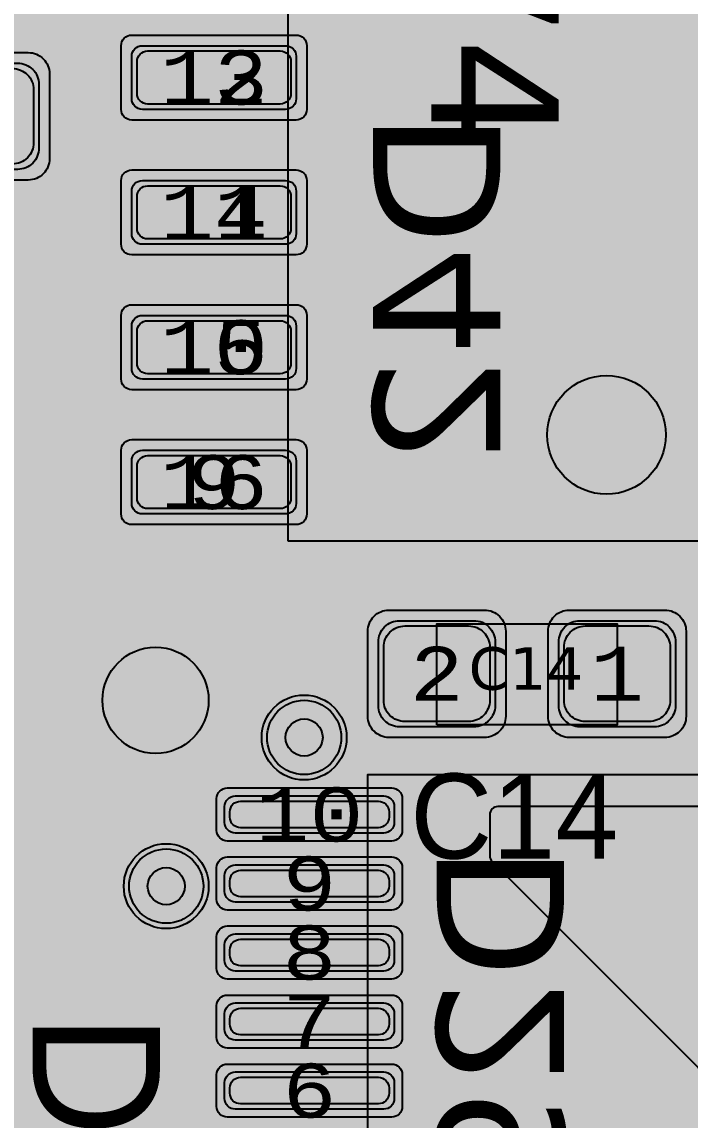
# Model space of a CAD drawing. Extents: x -28 to 199, y -61 to 255.
# Drawn here: x 149.74 to 156.04, y 198.8 to 209.14 of the extents above; entities that cross this region are included whole.
import ezdxf
from ezdxf.enums import TextEntityAlignment as Align

# ---------------------------------------------------------------- set-up
doc = ezdxf.new("R2010")
doc.units = 0
doc.header["$MEASUREMENT"] = 0
for name, color, linetype in [('ASSEMBLY_OUTLINES_BTM', 191, 'CONTINUOUS'), ('ASSEMBLY_OUTLINES_TOP', 102, 'CONTINUOUS'), ('ASSEMBLY_PART_NUMBERS_BTM', 191, 'CONTINUOUS'), ('ASSEMBLY_PART_NUMBERS_TOP', 102, 'CONTINUOUS'), ('ASSEMBLY_REF_DES_BTM', 191, 'CONTINUOUS'), ('ASSEMBLY_REF_DES_TOP', 102, 'CONTINUOUS'), ('DRILL_DRAWING', 21, 'CONTINUOUS'), ('GENERATED_SILKSCREEN_BTM', 255, 'CONTINUOUS'), ('GENERATED_SILKSCREEN_TOP', 140, 'CONTINUOUS'), ('MOUNTING_HOLES_LAYER_2', 42, 'CONTINUOUS'), ('MOUNTING_HOLES_LAYER_3', 42, 'CONTINUOUS'), ('MOUNTING_HOLES_LAYER_BOT21', 42, 'CONTINUOUS'), ('MOUNTING_HOLES_LAYER_TOP', 42, 'CONTINUOUS'), ('PART_PADS_SMD_BTM', 10, 'CONTINUOUS'), ('PART_PADS_SMD_TOP', 150, 'CONTINUOUS'), ('PIN_NUMBERS_BTM', 8, 'CONTINUOUS'), ('PIN_NUMBERS_TOP', 8, 'CONTINUOUS'), ('PLACEMENT_OUTLINES_BTM', 222, 'CONTINUOUS'), ('PLACEMENT_OUTLINES_TOP', 130, 'CONTINUOUS'), ('PLANE_DATA_LAYER_TOP', 150, 'CONTINUOUS'), ('PLANE_SHAPES_LAYER_2', 230, 'CONTINUOUS'), ('PLANE_SHAPES_LAYER_3', 81, 'CONTINUOUS'), ('PLANE_SHAPES_LAYER_TOP', 150, 'CONTINUOUS'), ('SILKSCREEN_OUTLINES_BTM', 211, 'CONTINUOUS'), ('SILKSCREEN_OUTLINES_TOP', 150, 'CONTINUOUS'), ('SILKSCREEN_REF_DES_BTM', 211, 'CONTINUOUS'), ('SILKSCREEN_REF_DES_TOP', 150, 'CONTINUOUS'), ('SOLDERMASK_PADS_BTM', 12, 'CONTINUOUS'), ('SOLDERMASK_PADS_TOP', 180, 'CONTINUOUS'), ('SOLDERPASTE_PADS_BTM', 12, 'CONTINUOUS'), ('SOLDERPASTE_PADS_TOP', 180, 'CONTINUOUS'), ('TRACES_LAYER_2', 230, 'CONTINUOUS'), ('TRACES_LAYER_BOTTOM', 10, 'CONTINUOUS'), ('TRACES_LAYER_TOP', 150, 'CONTINUOUS'), ('VIA_HOLES_LAYER_2', 30, 'CONTINUOUS'), ('VIA_HOLES_LAYER_3', 30, 'CONTINUOUS'), ('VIA_HOLES_LAYER_BOTTOM', 30, 'CONTINUOUS'), ('VIA_HOLES_LAYER_TOP', 30, 'CONTINUOUS'), ('VIA_PADS_LAYER_2', 230, 'CONTINUOUS'), ('VIA_PADS_LAYER_3', 81, 'CONTINUOUS'), ('VIA_PADS_LAYER_BOTTOM', 10, 'CONTINUOUS'), ('VIA_PADS_LAYER_TOP', 150, 'CONTINUOUS')]:
    doc.layers.add(name, color=color, linetype=linetype)
doc.styles.add('COURIER_NEW', font='COUR.TTF')
doc.styles.add('VERDANA', font='verdana.TTF')
doc.styles.add('VERIBEST_GERBER_0', font='txt')

msp = doc.modelspace()

# ---------------------------------------------------------------- hatches: boundary and pattern name
at = {"layer": 'ASSEMBLY_OUTLINES_TOP'}
h = msp.add_hatch(color=256, dxfattribs=at)
edge = h.paths.add_edge_path()
edge.add_arc((155.25, 205.25), 0.559017, 0, 360)
at = {"layer": 'MOUNTING_HOLES_LAYER_2'}
h = msp.add_hatch(color=256, dxfattribs=at)
edge = h.paths.add_edge_path()
edge.add_arc((151, 202.75), 0.5, 0, 360)
at = {"layer": 'MOUNTING_HOLES_LAYER_3'}
h = msp.add_hatch(color=256, dxfattribs=at)
edge = h.paths.add_edge_path()
edge.add_arc((151, 202.75), 0.5, 0, 360)
at = {"layer": 'MOUNTING_HOLES_LAYER_BOT21'}
h = msp.add_hatch(color=256, dxfattribs=at)
edge = h.paths.add_edge_path()
edge.add_arc((151, 202.75), 0.5, 0, 360)
at = {"layer": 'MOUNTING_HOLES_LAYER_TOP'}
h = msp.add_hatch(color=256, dxfattribs=at)
edge = h.paths.add_edge_path()
edge.add_arc((151, 202.75), 0.5, 0, 360)
at = {"layer": 'PLANE_DATA_LAYER_TOP'}
msp.add_hatch(color=256, dxfattribs=at).paths.add_polyline_path([(164.25, 205.6738, 0.414213562373095), (164.1738, 205.75), (163.421893, 205.75, 0.381510988498814), (163.346178, 205.682387, -0.892996716737021), (162.153822, 205.682387, 0.381510988498814), (162.078107, 205.75), (161.5762, 205.75, 0.414213562373095), (161.5, 205.6738), (161.5, 201.750008, -0.414213562373095), (161.499992, 201.75), (154.2262, 201.75, 0.414213562373095), (154.15, 201.6738), (154.15, 201.284993), (154.15, 201.284992, 0.1989099556852985), (154.172318, 201.231111), (158.04635, 197.357079, -0.1989122151386246), (158.192797, 197.003526), (158.192797, 195.517823, 0.0395919652812843), (158.19375, 195.505812, -0.0395902007634606), (158.2, 195.427002), (158.2, 195.427), (158.2, 195.3762, 0.414213562373095), (158.2762, 195.3), (161.095925, 195.3, -0.1989122151386246), (161.449478, 195.153553), (162.717217, 193.885814, -0.1989122151386141), (162.863664, 193.532261), (162.863664, 189.069764), (162.863664, 189.069763, 0.198909955685367), (162.885982, 189.015882), (164.119918, 187.781946, 0.6681819935815638), (164.25, 187.835827), (164.25, 187.835828), (164.25, 188.426501, 0.3936083065980414), (164.179195, 188.50251, -0.3936069474596152), (163.25, 189.5, -0.3936069474596152), (164.179195, 190.49749, 0.3936083065980414), (164.25, 190.573499), (164.25, 195.810362), (164.25, 195.810363, 0.1756597936058653), (164.232299, 195.859192, -0.1756616708770249), (164, 196.5, -0.1756616708770249), (164.232299, 197.140808, 0.1756597936058653), (164.25, 197.189637), (164.25, 197.189638)], flags=0)
h = msp.add_hatch(color=256, dxfattribs=at)
h.paths.add_polyline_path([(163.879888, 186.5762, -0.414213562373095), (163.803688, 186.5), (152.460998, 186.5, -0.819189251305587), (152.431587, 186.646495, 4.980872284116062), (151.968413, 186.646495, -0.8191892513054432), (151.939002, 186.5), (151.750008, 186.5, 0.414213562373095), (151.75, 186.499992), (151.75, 183.028669, -0.1989099556854355), (151.727682, 182.974788), (149.896447, 181.143553, 0.1989122151386141), (149.75, 180.79), (149.75, 177.0762, -0.414213562373095), (149.6738, 177), (148.7262, 177, -0.414213562373095), (148.65, 177.0762), (148.65, 195.268759, 0.1989122151386141), (148.503553, 195.622312), (144.422318, 199.703547, -0.198909955685367), (144.4, 199.757428), (144.4, 200.918278, -0.854439222134), (144.54869, 200.941765, 0.8544353290949517), (146.5, 201.25), (146.5, 201.250002, 0.0842844278408749), (146.443968, 201.580039, -0.6810727290850475), (146.551388, 201.672619, 0.7928637207765814), (148.465365, 203.87914, -0.1578452520740635), (148.450906, 203.9238, -0.414213562373095), (148.527106, 204), (151.6738, 204, -0.414213562373095), (151.75, 203.9238), (151.75, 203.589166, -0.629503331963921), (151.626092, 203.529749, 2.085404210499117), (151.626092, 201.970251, -0.6295033319639212), (151.75, 201.910834), (151.75, 201.750008, 0.414213562373095), (151.750008, 201.75), (153.0738, 201.75, -0.414213562373095), (153.15, 201.6738), (153.15, 201.046323, 0.1989122151386141), (153.296447, 200.69277), (157.170479, 196.818738, -0.198909955685367), (157.192797, 196.764857), (157.192797, 195.434201, 0.0395902007634605), (157.199047, 195.355391, -0.0395919652812855), (157.2, 195.34338), (157.2, 195.153893, -0.1385740107174842), (157.188731, 195.114013, 0.1385725087961739), (157.1, 194.8, 0.5864476275428755), (158.014013, 194.288731, -0.1385740107174031), (158.053893, 194.3), (160.857255, 194.3, -0.1989133663344687), (160.911137, 194.277682), (161.841346, 193.347473, -0.1989099556854355), (161.863664, 193.293592), (161.863664, 188.831094, 0.1989122151386141), (162.010111, 188.477541), (163.85757, 186.630082, -0.1989099556852985), (163.879888, 186.576201)], flags=0)
h.paths.add_polyline_path([(145.75, 199.25, -0.9999999999999999), (148.75, 199.25, -0.9999999999999999)], flags=0)
h.paths.add_polyline_path([(150.5, 201, -0.9999999999999999), (151.7, 201, -0.9999999999999999)], flags=0)
h.paths.add_polyline_path([(153.75, 190.75, -0.9999999999999999), (155.75, 190.75, -0.9999999999999999)], flags=0)
h.paths.add_polyline_path([(153.75, 193, -0.9999999999999999), (155.75, 193, -0.9999999999999999)], flags=0)
h.paths.add_polyline_path([(159.5, 189.5, -0.9999999999999999), (161.5, 189.5, -0.9999999999999999)], flags=0)
at = {"layer": 'PLANE_SHAPES_LAYER_2'}
h = msp.add_hatch(color=256, dxfattribs=at)
h.paths.add_polyline_path([(169.5, 129.25), (149.5, 129.25), (142.25, 122), (142.25, 90.5), (147.5, 90.5), (147.5, 80), (154, 80), (154, 69.25), (131.75, 69.25), (131.75, 73.25), (121.25, 73.25), (121.25, 81), (110.5, 81), (110.5, 125.75), (106.5, 125.75), (106.5, 128.75), (93.5, 128.75), (93.5, 120.25), (91.75, 120.25), (91.75, 121.5), (80, 121.5), (80, 118.25), (73.25, 118.25), (73.25, 124.5), (67.5, 124.5), (67.5, 128), (57.75, 128), (57.75, 120.25), (55.25, 120.25), (55.25, 121.5), (47.5, 121.5), (47.5, 119), (35, 119), (35, 134.75), (32.75, 134.75), (32.75, 159.75), (29.25, 159.75), (29.25, 175.25), (22.5, 175.25), (22.5, 195.25), (17.25, 195.25), (17.25, 198), (22.5, 198), (22.5, 216.5), (40.25, 216.5), (40.25, 235.5), (54.5, 235.5), (54.5, 254), (87.25, 254), (87.25, 236.25), (86.25, 236.25), (86.25, 228.75), (81, 228.75), (81, 218.75), (95.25, 218.75), (95.25, 194.5), (87, 194.5), (87, 172), (131.1, 172), (131.1, 208.75), (115.5, 208.75), (115.5, 213.75), (106.75, 213.75), (106.75, 218.75), (110.25, 222.25), (110.25, 226.25), (142.5, 226.25), (142.5, 221.5), (160.5, 221.5), (160.5, 240.75), (169.5, 240.75)])
h.paths.add_polyline_path([(35.5, 149.5), (41.75, 149.5), (41.75, 152), (39.25, 152), (39.25, 154), (37.75, 154), (37.75, 152), (35.5, 152)], flags=16)
h.paths.add_polyline_path([(37.5, 125.75), (37.5, 128.75), (42.75, 128.75), (42.75, 125.75)], flags=16)
h.paths.add_polyline_path([(52, 127.75), (52, 130.75), (54.25, 130.75), (54.25, 127.75)], flags=16)
h.paths.add_polyline_path([(50.75, 219.5), (50.75, 226.5), (71.75, 226.5), (71.75, 219.5)], flags=16)
h.paths.add_polyline_path([(66.5, 150.75), (66.5, 177.5), (72.25, 177.5), (72.25, 150.75)], flags=16)
h.paths.add_polyline_path([(47.25, 185.25), (73, 185.25), (73, 188.25), (70.25, 188.25), (70.25, 191), (47.25, 191)], flags=16)
h.paths.add_polyline_path([(84.5, 208), (84.5, 212.75), (85, 212.75), (85, 208)], flags=16)
h.paths.add_polyline_path([(61.5, 137.25), (87.75, 137.25), (87.75, 140.5), (84.75, 140.5), (84.75, 143), (61.5, 143)], flags=16)
h.paths.add_polyline_path([(88.75, 127), (88.75, 130), (91, 130), (91, 127)], flags=16)
h.paths.add_polyline_path([(85.5, 130.25), (85.5, 132.5), (91, 132.5), (91, 130.25)], flags=16)
h.paths.add_polyline_path([(108.75, 142.25), (135.75, 142.25), (135.75, 145.75), (132.25, 145.75), (132.25, 149), (108.75, 149)], flags=16)
h.paths.add_polyline_path([(114.25, 126.75), (140.75, 126.75), (140.75, 129.75), (137.25, 129.75), (137.25, 133), (114.25, 133)], flags=16)
h.paths.add_polyline_path([(155.25, 180.25), (166.25, 180.25), (166.25, 186.25), (152.25, 186.25), (152.25, 183), (155.25, 183)], flags=16)
at = {"layer": 'PLANE_SHAPES_LAYER_3'}
h = msp.add_hatch(color=256, dxfattribs=at)
h.paths.add_polyline_path([(169.5, 129.25), (149.5, 129.25), (142.25, 122), (142.25, 90.5), (147.5, 90.5), (147.5, 80), (154, 80), (154, 69.25), (131.75, 69.25), (131.75, 73.25), (121.25, 73.25), (121.25, 81), (110.5, 81), (110.5, 125.75), (106.5, 125.75), (106.5, 128.75), (93.5, 128.75), (93.5, 120.25), (91.75, 120.25), (91.75, 121.5), (80, 121.5), (80, 118.25), (73.25, 118.25), (73.25, 124.5), (67.5, 124.5), (67.5, 127.75), (58.25, 127.75), (58.25, 130.25), (88.75, 130.25), (88.75, 127), (91, 127), (91, 132.5), (55, 132.5), (55, 131.25), (52, 131.25), (52, 127.75), (55, 127.75), (55, 127.25), (57.75, 127.25), (57.75, 120.25), (55.25, 120.25), (55.25, 121.5), (47.5, 121.5), (47.5, 119), (35, 119), (35, 134.75), (32.75, 134.75), (32.75, 159.75), (29.25, 159.75), (29.25, 175.25), (22.5, 175.25), (22.5, 195.25), (17.25, 195.25), (17.25, 198), (22.5, 198), (22.5, 216.5), (40.25, 216.5), (40.25, 235.5), (54.5, 235.5), (54.5, 254), (87.25, 254), (87.25, 236.25), (86.25, 236.25), (86.25, 228.75), (81, 228.75), (81, 218.75), (95.25, 218.75), (95.25, 194.5), (87, 194.5), (87, 172), (131.1, 172), (131.1, 208.75), (115.5, 208.75), (115.5, 213.75), (106.75, 213.75), (106.75, 218.75), (110.25, 222.25), (110.25, 226.25), (142.5, 226.25), (142.5, 221.5), (160.5, 221.5), (160.5, 240.75), (169.5, 240.75)])
h.paths.add_polyline_path([(35.5, 149.5), (41.75, 149.5), (41.75, 152), (39.25, 152), (39.25, 154), (37.75, 154), (37.75, 152), (35.5, 152)], flags=16)
h.paths.add_polyline_path([(37.5, 125.75), (37.5, 128.75), (42.75, 128.75), (42.75, 125.75)], flags=16)
h.paths.add_polyline_path([(50.75, 219.5), (50.75, 226.5), (71.75, 226.5), (71.75, 219.5)], flags=16)
h.paths.add_polyline_path([(66.5, 150.75), (66.5, 177.5), (72.25, 177.5), (72.25, 150.75)], flags=16)
h.paths.add_polyline_path([(47.25, 185.25), (73, 185.25), (73, 188.25), (70.25, 188.25), (70.25, 191), (47.25, 191)], flags=16)
h.paths.add_polyline_path([(84.5, 208), (84.5, 212.75), (85, 212.75), (85, 208)], flags=16)
h.paths.add_polyline_path([(61.5, 137.25), (87.75, 137.25), (87.75, 140.5), (84.75, 140.5), (84.75, 143), (61.5, 143)], flags=16)
h.paths.add_polyline_path([(108.75, 142.25), (135.75, 142.25), (135.75, 145.75), (132.25, 145.75), (132.25, 149), (108.75, 149)], flags=16)
h.paths.add_polyline_path([(114.25, 126.75), (140.75, 126.75), (140.75, 129.75), (137.25, 129.75), (137.25, 133), (114.25, 133)], flags=16)
h.paths.add_polyline_path([(155.25, 180.25), (166.25, 180.25), (166.25, 186.25), (152.25, 186.25), (152.25, 183), (155.25, 183)], flags=16)
at = {"layer": 'VIA_HOLES_LAYER_2'}
h = msp.add_hatch(color=256, dxfattribs=at)
edge = h.paths.add_edge_path()
edge.add_arc((152.4, 202.4), 0.175, 0, 360)
h = msp.add_hatch(color=256, dxfattribs=at)
edge = h.paths.add_edge_path()
edge.add_arc((151.1, 201), 0.175, 0, 360)
at = {"layer": 'VIA_HOLES_LAYER_3'}
h = msp.add_hatch(color=256, dxfattribs=at)
edge = h.paths.add_edge_path()
edge.add_arc((152.4, 202.4), 0.175, 0, 360)
h = msp.add_hatch(color=256, dxfattribs=at)
edge = h.paths.add_edge_path()
edge.add_arc((151.1, 201), 0.175, 0, 360)
at = {"layer": 'VIA_HOLES_LAYER_BOTTOM'}
h = msp.add_hatch(color=256, dxfattribs=at)
edge = h.paths.add_edge_path()
edge.add_arc((152.4, 202.4), 0.175, 0, 360)
h = msp.add_hatch(color=256, dxfattribs=at)
edge = h.paths.add_edge_path()
edge.add_arc((151.1, 201), 0.175, 0, 360)
at = {"layer": 'VIA_HOLES_LAYER_TOP'}
h = msp.add_hatch(color=256, dxfattribs=at)
edge = h.paths.add_edge_path()
edge.add_arc((152.4, 202.4), 0.175, 0, 360)
h = msp.add_hatch(color=256, dxfattribs=at)
edge = h.paths.add_edge_path()
edge.add_arc((151.1, 201), 0.175, 0, 360)

# ---------------------------------------------------------------- linework, layer by layer
at = {"layer": 'ASSEMBLY_OUTLINES_BTM', "const_width": 0.2}
for points in [[(152.25, 204.25), (152.25, 214.25), (156.25, 214.25), (156.25, 204.25)], [(153, 195.45), (153, 202.05), (157.5, 202.05), (157.5, 195.45)]]:
    msp.add_lwpolyline(points, close=True, dxfattribs=at)
at = {"layer": 'ASSEMBLY_OUTLINES_TOP', "const_width": 0.2}
msp.add_lwpolyline([(152.25, 204.25), (152.25, 214.25), (156.25, 214.25), (156.25, 204.25)], close=True, dxfattribs=at)
at = {"layer": 'ASSEMBLY_OUTLINES_TOP'}
msp.add_lwpolyline([(153.65, 202.52), (153.65, 203.47), (155.35, 203.47), (155.35, 202.52)], close=True, dxfattribs=at)
msp.add_circle((155.25, 205.25), 0.559017, dxfattribs=at)
at = {"layer": 'GENERATED_SILKSCREEN_BTM', "const_width": 0.15}
for points in [[(152.250005, 208.988204, 1.45686e-05), (152.249995, 208.988206), (152.249995, 209.511794, 1.45686e-05), (152.250005, 209.511796), (152.250005, 208.988204)], [(152.250005, 207.718204, 1.45686e-05), (152.249995, 207.718206), (152.249995, 208.241794, 1.45686e-05), (152.250005, 208.241796), (152.250005, 207.718204)], [(152.250005, 206.448204, 1.45686e-05), (152.249995, 206.448206), (152.249995, 206.971794, 1.45686e-05), (152.250005, 206.971796), (152.250005, 206.448204)], [(152.250005, 205.178204, 1.45686e-05), (152.249995, 205.178206), (152.249995, 205.701794, 1.45686e-05), (152.250005, 205.701796), (152.250005, 205.178204)], [(156.250005, 204.25, -0.4142135624), (156.25, 204.249995), (152.25, 204.249995, -0.4142135624), (152.249995, 204.25), (152.249995, 204.431794, 1.45686e-05), (152.250005, 204.431796), (152.250005, 204.250005), (156.249995, 204.250005), (156.249995, 204.431796, 1.45686e-05), (156.250005, 204.431794), (156.250005, 204.25)], [(157.500005, 201.925), (157.499995, 201.925), (157.499995, 202.049995), (153.000005, 202.049995), (153.000005, 201.925), (152.999995, 201.925), (152.999995, 202.05, -0.4142135624), (153, 202.050005), (157.5, 202.050005, -0.4142135624), (157.500005, 202.05), (157.500005, 201.925)]]:
    msp.add_lwpolyline(points, format="xyb", dxfattribs=at)
for points in [[(152.999995, 201.275), (152.999995, 201.425), (153.000005, 201.425), (153.000005, 201.275)], [(152.999995, 200.625), (152.999995, 200.775), (153.000005, 200.775), (153.000005, 200.625)], [(152.999995, 199.975), (152.999995, 200.125), (153.000005, 200.125), (153.000005, 199.975)], [(152.999995, 199.325), (152.999995, 199.475), (153.000005, 199.475), (153.000005, 199.325)], [(152.999995, 198.675), (152.999995, 198.825), (153.000005, 198.825), (153.000005, 198.675)]]:
    msp.add_lwpolyline(points, close=True, dxfattribs=at)
for points in [[(149.84, 198.9918), (149.8376, 198.9978), (149.8364, 199.0014), (149.8352, 199.0074), (149.8352, 199.6146), (149.8376, 199.623), (149.8436, 199.629), (149.8508, 199.6362), (149.8592, 199.6386), (151.0112, 199.6386), (151.0208, 199.6362), (151.0268, 199.629), (151.034, 199.623), (151.0352, 199.6146), (151.0352, 199.0074), (151.0352, 199.0026), (151.034, 199.0002), (151.0328, 198.9966), (151.0304, 198.9918), (150.866, 198.789), (150.8612, 198.7854), (150.8588, 198.7842), (150.8528, 198.7818), (150.8468, 198.7806), (150.0236, 198.7806), (150.0176, 198.7818), (150.014, 198.7842), (150.0104, 198.7842), (150.0092, 198.7854), (150.008, 198.7878), (150.0044, 198.789), (149.84, 198.9918)], [(149.8844, 199.5882), (149.8844, 199.0158), (150.0356, 198.8286), (150.8348, 198.8286), (150.986, 199.0158), (150.986, 199.5882), (149.8844, 199.5882)]]:
    msp.add_lwpolyline(points, dxfattribs=at)
at = {"layer": 'GENERATED_SILKSCREEN_TOP', "const_width": 0.15}
for points in [[(152.250005, 208.988204, 1.45686e-05), (152.249995, 208.988206), (152.249995, 209.511794, 1.45686e-05), (152.250005, 209.511796), (152.250005, 208.988204)], [(152.250005, 207.718204, 1.45686e-05), (152.249995, 207.718206), (152.249995, 208.241794, 1.45686e-05), (152.250005, 208.241796), (152.250005, 207.718204)], [(152.250005, 206.448204, 1.45686e-05), (152.249995, 206.448206), (152.249995, 206.971794, 1.45686e-05), (152.250005, 206.971796), (152.250005, 206.448204)], [(152.250005, 205.178204, 1.45686e-05), (152.249995, 205.178206), (152.249995, 205.701794, 1.45686e-05), (152.250005, 205.701796), (152.250005, 205.178204)], [(156.250005, 204.25, -0.4142135624), (156.25, 204.249995), (152.25, 204.249995, -0.4142135624), (152.249995, 204.25), (152.249995, 204.431794, 1.45686e-05), (152.250005, 204.431796), (152.250005, 204.250005), (156.249995, 204.250005), (156.249995, 204.431796, 1.45686e-05), (156.250005, 204.431794), (156.250005, 204.25)], [(154.783844, 203.470005, 1.1642e-05), (154.783836, 203.469995), (154.216164, 203.469995, 1.1642e-05), (154.216156, 203.470005), (154.783844, 203.470005)], [(154.792098, 202.519995), (154.207902, 202.519995, 1.22306e-05), (154.207911, 202.520005), (154.792089, 202.520005, 1.22306e-05), (154.792098, 202.519995)]]:
    msp.add_lwpolyline(points, format="xyb", dxfattribs=at)
for points in [[(149.9116, 206.5424), (149.9124, 206.536), (149.9164, 206.532), (149.922, 206.5296), (149.9276, 206.5288), (149.9332, 206.5296), (149.938, 206.532), (149.942, 206.536), (149.9436, 206.5424), (149.9436, 206.7848), (149.9812, 206.7848), (149.9868, 206.7864), (149.9916, 206.7896), (149.994, 206.7952), (149.9948, 206.8008), (149.994, 206.8072), (149.9916, 206.8128), (149.9868, 206.8168), (149.9812, 206.8176), (149.9436, 206.8176), (149.9436, 207.288), (149.9428, 207.292), (149.9404, 207.2952), (149.9372, 207.2984), (149.9332, 207.3008), (149.9284, 207.3024), (149.9236, 207.3032), (149.9196, 207.3024), (149.9156, 207.2992), (149.43, 206.8136)], [(149.4812, 206.8176), (149.9116, 207.2464), (149.9116, 206.8176), (149.4812, 206.8176)], [(149.4412, 206.7848), (149.9116, 206.7848), (149.9116, 206.5424)], [(149.061, 205.882), (149.714, 205.882), (149.721, 205.884), (149.727, 205.888), (149.73, 205.895), (149.731, 205.902), (149.73, 205.91), (149.727, 205.916), (149.721, 205.921), (149.714, 205.923), (149.039, 205.923)], [(149.538, 205.539), (149.694, 205.412), (149.694, 205.09), (149.538, 204.965)], [(149.558, 204.927), (149.727, 205.065), (149.73, 205.068), (149.731, 205.07), (149.733, 205.076), (149.734, 205.08), (149.734, 205.422), (149.733, 205.426), (149.731, 205.432), (149.731, 205.434), (149.73, 205.435), (149.728, 205.437), (149.727, 205.439), (149.558, 205.575)], [(154.3776, 201.2792), (154.3712, 201.2776), (154.368, 201.2744), (154.3656, 201.2688), (154.3648, 201.2624), (154.3656, 201.2568), (154.368, 201.2512), (154.3712, 201.2472), (154.3776, 201.2464), (154.6896, 201.2464), (154.6952, 201.2472), (154.7, 201.2512), (154.7024, 201.2568), (154.7032, 201.2624), (154.7024, 201.2688), (154.7, 201.2744), (154.6952, 201.2776), (154.6896, 201.2792), (154.5488, 201.2792), (154.5488, 202.0304), (154.548, 202.036), (154.5456, 202.04), (154.5416, 202.0424), (154.536, 202.0432), (154.532, 202.044), (154.528, 202.044), (154.5248, 202.0424), (154.5216, 202.0392), (154.3656, 201.82), (154.3632, 201.8144), (154.3632, 201.8088), (154.3656, 201.804), (154.3696, 201.8), (154.3744, 201.7968), (154.38, 201.7952), (154.3832, 201.7952), (154.3856, 201.796), (154.3896, 201.8008), (154.5176, 201.98), (154.5176, 201.2792), (154.3776, 201.2792)], [(153.6496, 201.2496), (153.5152, 201.3592), (153.5112, 201.3616), (153.5104, 201.3648), (153.5088, 201.368), (153.508, 201.372), (153.508, 201.9208), (153.5088, 201.9248), (153.5104, 201.928), (153.512, 201.9296), (153.5128, 201.9312), (153.5144, 201.9336), (153.6496, 202.0432), (153.652, 202.044), (153.6544, 202.0448), (153.6552, 202.0456), (153.6584, 202.0464), (153.928, 202.0464), (153.932, 202.0456), (153.9336, 202.0448), (153.936, 202.044), (153.9384, 202.0432), (154.0736, 201.9336), (154.0768, 201.9296), (154.0784, 201.9232), (154.0776, 201.9184), (154.076, 201.9144), (154.0736, 201.9112), (154.0696, 201.908), (154.0656, 201.9056), (154.0616, 201.9048), (154.0576, 201.9048), (154.0544, 201.9072), (153.9224, 202.0136), (153.664, 202.0136), (153.5408, 201.9128), (153.5408, 201.38), (153.664, 201.2792), (153.9224, 201.2792), (154.0544, 201.3856), (154.0576, 201.3872), (154.0616, 201.388), (154.0656, 201.3872), (154.0696, 201.3848), (154.0736, 201.3816), (154.076, 201.3776), (154.0776, 201.3728), (154.0784, 201.368), (154.0768, 201.3632), (154.0736, 201.3592), (153.9384, 201.2496), (153.9352, 201.248), (153.9344, 201.2472), (153.932, 201.2472), (153.9312, 201.2464), (153.9304, 201.2464), (153.928, 201.2464), (153.6584, 201.2464), (153.6552, 201.2472), (153.652, 201.248), (153.6496, 201.2496)], [(155.476, 201.2624), (155.4768, 201.256), (155.4808, 201.252), (155.4864, 201.2496), (155.492, 201.2488), (155.4976, 201.2496), (155.5024, 201.252), (155.5064, 201.256), (155.508, 201.2624), (155.508, 201.5048), (155.5456, 201.5048), (155.5512, 201.5064), (155.556, 201.5096), (155.5584, 201.5152), (155.5592, 201.5208), (155.5584, 201.5272), (155.556, 201.5328), (155.5512, 201.5368), (155.5456, 201.5376), (155.508, 201.5376), (155.508, 202.008), (155.5072, 202.012), (155.5048, 202.0152), (155.5016, 202.0184), (155.4976, 202.0208), (155.4928, 202.0224), (155.488, 202.0232), (155.484, 202.0224), (155.48, 202.0192), (154.9944, 201.5336), (154.9912, 201.5288), (154.9896, 201.524), (154.9904, 201.5192), (154.9936, 201.5136), (154.9952, 201.5096), (154.9984, 201.5072), (155.0016, 201.5056), (155.0056, 201.5048), (155.476, 201.5048), (155.476, 201.2624)], [(155.0456, 201.5376), (155.476, 201.9664), (155.476, 201.5376), (155.0456, 201.5376)]]:
    msp.add_lwpolyline(points, dxfattribs=at)
at = {"layer": 'MOUNTING_HOLES_LAYER_2'}
msp.add_circle((151, 202.75), 0.5, dxfattribs=at)
at = {"layer": 'MOUNTING_HOLES_LAYER_3'}
msp.add_circle((151, 202.75), 0.5, dxfattribs=at)
at = {"layer": 'MOUNTING_HOLES_LAYER_BOT21'}
msp.add_circle((151, 202.75), 0.5, dxfattribs=at)
at = {"layer": 'MOUNTING_HOLES_LAYER_TOP'}
msp.add_circle((151, 202.75), 0.5, dxfattribs=at)
at = {"layer": 'PART_PADS_SMD_BTM'}
for points in [[(152.325, 208.415, -0.4142135624), (152.225, 208.315), (150.875, 208.315, -0.4142135624), (150.775, 208.415), (150.775, 208.815, -0.4142135624), (150.875, 208.915), (152.225, 208.915, -0.4142135624), (152.325, 208.815)], [(152.325, 207.145, -0.4142135624), (152.225, 207.045), (150.875, 207.045, -0.4142135624), (150.775, 207.145), (150.775, 207.545, -0.4142135624), (150.875, 207.645), (152.225, 207.645, -0.4142135624), (152.325, 207.545)], [(152.325, 205.875, -0.4142135624), (152.225, 205.775), (150.875, 205.775, -0.4142135624), (150.775, 205.875), (150.775, 206.275, -0.4142135624), (150.875, 206.375), (152.225, 206.375, -0.4142135624), (152.325, 206.275)], [(152.325, 204.605, -0.4142135624), (152.225, 204.505), (150.875, 204.505, -0.4142135624), (150.775, 204.605), (150.775, 205.005, -0.4142135624), (150.875, 205.105), (152.225, 205.105, -0.4142135624), (152.325, 205.005)], [(151.65, 201.75, -0.4142135624), (151.75, 201.85), (153.15, 201.85, -0.4142135624), (153.25, 201.75), (153.25, 201.6, -0.4142135624), (153.15, 201.5), (151.75, 201.5, -0.4142135624), (151.65, 201.6)], [(151.65, 201.1, -0.4142135624), (151.75, 201.2), (153.15, 201.2, -0.4142135624), (153.25, 201.1), (153.25, 200.95, -0.4142135624), (153.15, 200.85), (151.75, 200.85, -0.4142135624), (151.65, 200.95)], [(151.65, 200.45, -0.4142135624), (151.75, 200.55), (153.15, 200.55, -0.4142135624), (153.25, 200.45), (153.25, 200.3, -0.4142135624), (153.15, 200.2), (151.75, 200.2, -0.4142135624), (151.65, 200.3)], [(151.65, 199.8, -0.4142135624), (151.75, 199.9), (153.15, 199.9, -0.4142135624), (153.25, 199.8), (153.25, 199.65, -0.4142135624), (153.15, 199.55), (151.75, 199.55, -0.4142135624), (151.65, 199.65)], [(151.65, 199.15, -0.4142135624), (151.75, 199.25), (153.15, 199.25, -0.4142135624), (153.25, 199.15), (153.25, 199, -0.4142135624), (153.15, 198.9), (151.75, 198.9, -0.4142135624), (151.65, 199)]]:
    msp.add_lwpolyline(points, format="xyb", close=True, dxfattribs=at)
at = {"layer": 'PART_PADS_SMD_TOP'}
for points in [[(152.325, 208.415, -0.4142135624), (152.225, 208.315), (150.875, 208.315, -0.4142135624), (150.775, 208.415), (150.775, 208.815, -0.4142135624), (150.875, 208.915), (152.225, 208.915, -0.4142135624), (152.325, 208.815)], [(148.8, 208.55, -0.4142135624), (149, 208.75), (149.7, 208.75, -0.4142135624), (149.9, 208.55), (149.9, 207.95, -0.4142135624), (149.7, 207.75), (149, 207.75, -0.4142135624), (148.8, 207.95)], [(152.325, 207.145, -0.4142135624), (152.225, 207.045), (150.875, 207.045, -0.4142135624), (150.775, 207.145), (150.775, 207.545, -0.4142135624), (150.875, 207.645), (152.225, 207.645, -0.4142135624), (152.325, 207.545)], [(152.325, 205.875, -0.4142135624), (152.225, 205.775), (150.875, 205.775, -0.4142135624), (150.775, 205.875), (150.775, 206.275, -0.4142135624), (150.875, 206.375), (152.225, 206.375, -0.4142135624), (152.325, 206.275)], [(152.325, 204.605, -0.4142135624), (152.225, 204.505), (150.875, 204.505, -0.4142135624), (150.775, 204.605), (150.775, 205.005, -0.4142135624), (150.875, 205.105), (152.225, 205.105, -0.4142135624), (152.325, 205.005)], [(154.2, 202.7, -0.4142135624), (154, 202.5), (153.3, 202.5, -0.4142135624), (153.1, 202.7), (153.1, 203.3, -0.4142135624), (153.3, 203.5), (154, 203.5, -0.4142135624), (154.2, 203.3)], [(155.9, 202.7, -0.4142135624), (155.7, 202.5), (155, 202.5, -0.4142135624), (154.8, 202.7), (154.8, 203.3, -0.4142135624), (155, 203.5), (155.7, 203.5, -0.4142135624), (155.9, 203.3)]]:
    msp.add_lwpolyline(points, format="xyb", close=True, dxfattribs=at)
at = {"layer": 'PLACEMENT_OUTLINES_BTM'}
for points in [[(152.25, 204.25), (152.25, 214.25), (156.25, 214.25), (156.25, 204.25)], [(153, 195.45), (153, 202.05), (157.5, 202.05), (157.5, 195.45)]]:
    msp.add_lwpolyline(points, close=True, dxfattribs=at)
at = {"layer": 'PLACEMENT_OUTLINES_TOP'}
for points in [[(152.25, 204.25), (152.25, 214.25), (156.25, 214.25), (156.25, 204.25)], [(153.65, 202.52), (153.65, 203.47), (155.35, 203.47), (155.35, 202.52)]]:
    msp.add_lwpolyline(points, close=True, dxfattribs=at)
at = {"layer": 'PLANE_DATA_LAYER_TOP'}
msp.add_lwpolyline([(164.25, 197.189638), (164.25, 205.6738, 0.4142135624), (164.1738, 205.75), (163.421893, 205.75, 0.3815109885), (163.346178, 205.682387, -0.8929967167), (162.153822, 205.682387, 0.3815109885), (162.078107, 205.75), (161.5762, 205.75, 0.4142135624), (161.5, 205.6738), (161.5, 201.750008, -0.4142135624), (161.499992, 201.75), (154.2262, 201.75, 0.4142135624), (154.15, 201.6738), (154.15, 201.284993), (154.15, 201.284992, 0.1989099557), (154.172318, 201.231111), (158.04635, 197.357079, -0.1989122151)], format="xyb", dxfattribs=at)
at = {"layer": 'PLANE_SHAPES_LAYER_TOP'}
for points in [[(142.5, 198.25), (151.75, 198.25), (142.5, 204), (151.75, 204)], [(151.75, 186.5), (164.25, 186.5), (151.75, 201.75), (164.25, 201.75)]]:
    msp.add_solid(points, dxfattribs=at)
at = {"layer": 'SILKSCREEN_OUTLINES_BTM'}
for points in [[(152.25, 204.25), (152.25, 214.25), (156.25, 214.25), (156.25, 204.25)], [(153, 195.45), (153, 202.05), (157.5, 202.05), (157.5, 195.45)]]:
    msp.add_lwpolyline(points, close=True, dxfattribs=at)
at = {"layer": 'SILKSCREEN_OUTLINES_TOP'}
for points in [[(152.25, 204.25), (152.25, 214.25), (156.25, 214.25), (156.25, 204.25)], [(153.65, 202.52), (153.65, 203.47), (155.35, 203.47), (155.35, 202.52)]]:
    msp.add_lwpolyline(points, close=True, dxfattribs=at)
at = {"layer": 'SOLDERMASK_PADS_BTM'}
for points in [[(152.425, 208.315, -0.4142135624), (152.325, 208.215), (150.775, 208.215, -0.4142135624), (150.675, 208.315), (150.675, 208.915, -0.4142135624), (150.775, 209.015), (152.325, 209.015, -0.4142135624), (152.425, 208.915)], [(152.425, 207.045, -0.4142135624), (152.325, 206.945), (150.775, 206.945, -0.4142135624), (150.675, 207.045), (150.675, 207.645, -0.4142135624), (150.775, 207.745), (152.325, 207.745, -0.4142135624), (152.425, 207.645)], [(152.425, 205.775, -0.4142135624), (152.325, 205.675), (150.775, 205.675, -0.4142135624), (150.675, 205.775), (150.675, 206.375, -0.4142135624), (150.775, 206.475), (152.325, 206.475, -0.4142135624), (152.425, 206.375)], [(152.425, 204.505, -0.4142135624), (152.325, 204.405), (150.775, 204.405, -0.4142135624), (150.675, 204.505), (150.675, 205.105, -0.4142135624), (150.775, 205.205), (152.325, 205.205, -0.4142135624), (152.425, 205.105)], [(151.575, 201.825, -0.4142135624), (151.675, 201.925), (153.225, 201.925, -0.4142135624), (153.325, 201.825), (153.325, 201.525, -0.4142135624), (153.225, 201.425), (151.675, 201.425, -0.4142135624), (151.575, 201.525)], [(151.575, 201.175, -0.4142135624), (151.675, 201.275), (153.225, 201.275, -0.4142135624), (153.325, 201.175), (153.325, 200.875, -0.4142135624), (153.225, 200.775), (151.675, 200.775, -0.4142135624), (151.575, 200.875)], [(151.575, 200.525, -0.4142135624), (151.675, 200.625), (153.225, 200.625, -0.4142135624), (153.325, 200.525), (153.325, 200.225, -0.4142135624), (153.225, 200.125), (151.675, 200.125, -0.4142135624), (151.575, 200.225)], [(151.575, 199.875, -0.4142135624), (151.675, 199.975), (153.225, 199.975, -0.4142135624), (153.325, 199.875), (153.325, 199.575, -0.4142135624), (153.225, 199.475), (151.675, 199.475, -0.4142135624), (151.575, 199.575)], [(151.575, 199.225, -0.4142135624), (151.675, 199.325), (153.225, 199.325, -0.4142135624), (153.325, 199.225), (153.325, 198.925, -0.4142135624), (153.225, 198.825), (151.675, 198.825, -0.4142135624), (151.575, 198.925)]]:
    msp.add_lwpolyline(points, format="xyb", close=True, dxfattribs=at)
at = {"layer": 'SOLDERMASK_PADS_TOP'}
for points in [[(152.425, 208.315, -0.4142135624), (152.325, 208.215), (150.775, 208.215, -0.4142135624), (150.675, 208.315), (150.675, 208.915, -0.4142135624), (150.775, 209.015), (152.325, 209.015, -0.4142135624), (152.425, 208.915)], [(148.7, 208.65, -0.4142135624), (148.9, 208.85), (149.8, 208.85, -0.4142135624), (150, 208.65), (150, 207.85, -0.4142135624), (149.8, 207.65), (148.9, 207.65, -0.4142135624), (148.7, 207.85)], [(152.425, 207.045, -0.4142135624), (152.325, 206.945), (150.775, 206.945, -0.4142135624), (150.675, 207.045), (150.675, 207.645, -0.4142135624), (150.775, 207.745), (152.325, 207.745, -0.4142135624), (152.425, 207.645)], [(152.425, 205.775, -0.4142135624), (152.325, 205.675), (150.775, 205.675, -0.4142135624), (150.675, 205.775), (150.675, 206.375, -0.4142135624), (150.775, 206.475), (152.325, 206.475, -0.4142135624), (152.425, 206.375)], [(152.425, 204.505, -0.4142135624), (152.325, 204.405), (150.775, 204.405, -0.4142135624), (150.675, 204.505), (150.675, 205.105, -0.4142135624), (150.775, 205.205), (152.325, 205.205, -0.4142135624), (152.425, 205.105)], [(154.3, 202.6, -0.4142135624), (154.1, 202.4), (153.2, 202.4, -0.4142135624), (153, 202.6), (153, 203.4, -0.4142135624), (153.2, 203.6), (154.1, 203.6, -0.4142135624), (154.3, 203.4)], [(156, 202.6, -0.4142135624), (155.8, 202.4), (154.9, 202.4, -0.4142135624), (154.7, 202.6), (154.7, 203.4, -0.4142135624), (154.9, 203.6), (155.8, 203.6, -0.4142135624), (156, 203.4)]]:
    msp.add_lwpolyline(points, format="xyb", close=True, dxfattribs=at)
at = {"layer": 'SOLDERPASTE_PADS_BTM'}
for points in [[(152.275, 208.465, -0.4142135624), (152.175, 208.365), (150.925, 208.365, -0.4142135624), (150.825, 208.465), (150.825, 208.765, -0.4142135624), (150.925, 208.865), (152.175, 208.865, -0.4142135624), (152.275, 208.765)], [(152.275, 207.195, -0.4142135624), (152.175, 207.095), (150.925, 207.095, -0.4142135624), (150.825, 207.195), (150.825, 207.495, -0.4142135624), (150.925, 207.595), (152.175, 207.595, -0.4142135624), (152.275, 207.495)], [(152.275, 205.925, -0.4142135624), (152.175, 205.825), (150.925, 205.825, -0.4142135624), (150.825, 205.925), (150.825, 206.225, -0.4142135624), (150.925, 206.325), (152.175, 206.325, -0.4142135624), (152.275, 206.225)], [(152.275, 204.655, -0.4142135624), (152.175, 204.555), (150.925, 204.555, -0.4142135624), (150.825, 204.655), (150.825, 204.955, -0.4142135624), (150.925, 205.055), (152.175, 205.055, -0.4142135624), (152.275, 204.955)], [(151.7, 201.7, -0.4142135624), (151.8, 201.8), (153.1, 201.8, -0.4142135624), (153.2, 201.7), (153.2, 201.65, -0.4142135624), (153.1, 201.55), (151.8, 201.55, -0.4142135624), (151.7, 201.65)], [(151.7, 201.05, -0.4142135624), (151.8, 201.15), (153.1, 201.15, -0.4142135624), (153.2, 201.05), (153.2, 201, -0.4142135624), (153.1, 200.9), (151.8, 200.9, -0.4142135624), (151.7, 201)], [(151.7, 200.4, -0.4142135624), (151.8, 200.5), (153.1, 200.5, -0.4142135624), (153.2, 200.4), (153.2, 200.35, -0.4142135624), (153.1, 200.25), (151.8, 200.25, -0.4142135624), (151.7, 200.35)], [(151.7, 199.75, -0.4142135624), (151.8, 199.85), (153.1, 199.85, -0.4142135624), (153.2, 199.75), (153.2, 199.7, -0.4142135624), (153.1, 199.6), (151.8, 199.6, -0.4142135624), (151.7, 199.7)], [(151.7, 199.1, -0.4142135624), (151.8, 199.2), (153.1, 199.2, -0.4142135624), (153.2, 199.1), (153.2, 199.05, -0.4142135624), (153.1, 198.95), (151.8, 198.95, -0.4142135624), (151.7, 199.05)]]:
    msp.add_lwpolyline(points, format="xyb", close=True, dxfattribs=at)
at = {"layer": 'SOLDERPASTE_PADS_TOP'}
for points in [[(152.275, 208.465, -0.4142135624), (152.175, 208.365), (150.925, 208.365, -0.4142135624), (150.825, 208.465), (150.825, 208.765, -0.4142135624), (150.925, 208.865), (152.175, 208.865, -0.4142135624), (152.275, 208.765)], [(148.85, 208.5, -0.4142135624), (149.05, 208.7), (149.65, 208.7, -0.4142135624), (149.85, 208.5), (149.85, 208, -0.4142135624), (149.65, 207.8), (149.05, 207.8, -0.4142135624), (148.85, 208)], [(152.275, 207.195, -0.4142135624), (152.175, 207.095), (150.925, 207.095, -0.4142135624), (150.825, 207.195), (150.825, 207.495, -0.4142135624), (150.925, 207.595), (152.175, 207.595, -0.4142135624), (152.275, 207.495)], [(152.275, 205.925, -0.4142135624), (152.175, 205.825), (150.925, 205.825, -0.4142135624), (150.825, 205.925), (150.825, 206.225, -0.4142135624), (150.925, 206.325), (152.175, 206.325, -0.4142135624), (152.275, 206.225)], [(152.275, 204.655, -0.4142135624), (152.175, 204.555), (150.925, 204.555, -0.4142135624), (150.825, 204.655), (150.825, 204.955, -0.4142135624), (150.925, 205.055), (152.175, 205.055, -0.4142135624), (152.275, 204.955)], [(154.15, 202.75, -0.4142135624), (153.95, 202.55), (153.35, 202.55, -0.4142135624), (153.15, 202.75), (153.15, 203.25, -0.4142135624), (153.35, 203.45), (153.95, 203.45, -0.4142135624), (154.15, 203.25)], [(155.85, 202.75, -0.4142135624), (155.65, 202.55), (155.05, 202.55, -0.4142135624), (154.85, 202.75), (154.85, 203.25, -0.4142135624), (155.05, 203.45), (155.65, 203.45, -0.4142135624), (155.85, 203.25)]]:
    msp.add_lwpolyline(points, format="xyb", close=True, dxfattribs=at)
at = {"layer": 'TRACES_LAYER_2', "const_width": 0.254}
msp.add_lwpolyline([(151.1, 201), (155.434874, 201), (158.3, 203.865126), (158.3, 206.1)], dxfattribs=at)
at = {"layer": 'TRACES_LAYER_BOTTOM'}
for points, const_width in [([(99, 216.5), (102.573562, 216.5), (103.457625, 215.615937), (147.569574, 215.615937), (149.625, 213.560511), (149.625, 191.954609), (153.21635, 188.363259), (163.063244, 188.363259), (169.028992, 182.397511), (169.028992, 151.602635), (168.126038, 150.699681), (166.007928, 150.699681), (163.9, 148.591753), (163.9, 147.5)], 0.75), ([(151.55, 212.425), (152.025, 212.425), (155.344825, 209.105175), (155.344825, 204.696893), (156.26825, 203.773468), (156.26825, 199.21625), (153.527, 196.475), (152.45, 196.475)], 0.35), ([(151.55, 211.155), (152.025, 211.155), (154.630146, 208.549854), (154.630146, 204.397739), (155.705982, 203.321903), (155.705982, 199.538285), (153.292697, 197.125), (152.45, 197.125)], 0.254), ([(151.55, 209.885), (152.025, 209.885), (154.09889, 207.81111), (154.09889, 204.357652), (155.301982, 203.15456), (155.301982, 199.705628), (153.371354, 197.775), (152.45, 197.775)], 0.254), ([(152.45, 198.425), (153.450011, 198.425), (154.897982, 199.872971), (154.897982, 202.987217), (153.6763, 204.208899), (153.6763, 206.9637), (152.025, 208.615), (151.55, 208.615)], 0.254), ([(152.45, 199.075), (153.527, 199.075), (154.019, 199.567), (154.020668, 199.567), (154.493982, 200.040314), (154.493982, 202.819874), (153.265784, 204.048072), (153.265784, 206.104216), (152.025, 207.345), (151.55, 207.345)], 0.254), ([(152.45, 199.725), (153.605657, 199.725), (153.851657, 199.971), (153.853325, 199.971), (154.089982, 200.207657), (154.089982, 202.652531), (152.794898, 203.947615), (152.794898, 205.305102), (152.025, 206.075), (151.55, 206.075)], 0.254), ([(152.45, 200.375), (153.506377, 200.375), (153.685982, 200.554605), (153.685982, 202.261086), (151.55, 204.397068), (151.55, 204.805)], 0.254), ([(152.4, 202.4), (152.45, 202.35), (152.45, 201.675)], 0.35), ([(152.45, 201.025), (151.125, 201.025), (151.1, 201)], 0.35)]:
    msp.add_lwpolyline(points, dxfattribs=dict(at, const_width=const_width))
at = {"layer": 'TRACES_LAYER_TOP'}
for points, const_width in [([(156.95, 206.075), (155.898, 206.075), (155.5, 206.473), (155.5, 213.7)], 0.35), ([(151.55, 208.615), (150.87184, 208.615), (150.50684, 208.25), (149.35, 208.25)], 0.35), ([(151.55, 204.805), (149.511536, 204.805), (147.65, 206.666536), (147.65, 208.25)], 0.5), ([(151.55, 204.805), (152.862095, 204.805), (153.65, 204.017095), (153.65, 203)], 0.5), ([(157, 203.9), (156.3, 203.9), (155.4, 203), (155.35, 203)], 0.5), ([(157.7, 194.8), (157.7, 195.427), (157.692797, 195.434203), (157.692797, 197.003526), (153.65, 201.046323), (153.65, 203)], 0.5)]:
    msp.add_lwpolyline(points, dxfattribs=dict(at, const_width=const_width))
at = {"layer": 'VIA_HOLES_LAYER_2'}
for centre in [(152.4, 202.4), (151.1, 201)]:
    msp.add_circle(centre, 0.175, dxfattribs=at)
at = {"layer": 'VIA_HOLES_LAYER_3'}
for centre in [(152.4, 202.4), (151.1, 201)]:
    msp.add_circle(centre, 0.175, dxfattribs=at)
at = {"layer": 'VIA_HOLES_LAYER_BOTTOM'}
for centre in [(152.4, 202.4), (151.1, 201)]:
    msp.add_circle(centre, 0.175, dxfattribs=at)
at = {"layer": 'VIA_HOLES_LAYER_TOP'}
for centre in [(152.4, 202.4), (151.1, 201)]:
    msp.add_circle(centre, 0.175, dxfattribs=at)
at = {"layer": 'VIA_PADS_LAYER_2'}
for centre in [(152.4, 202.4), (151.1, 201)]:
    msp.add_circle(centre, 0.4, dxfattribs=at)
at = {"layer": 'VIA_PADS_LAYER_3'}
for centre in [(152.4, 202.4), (151.1, 201)]:
    msp.add_circle(centre, 0.4, dxfattribs=at)
at = {"layer": 'VIA_PADS_LAYER_BOTTOM'}
for centre in [(152.4, 202.4), (151.1, 201)]:
    msp.add_circle(centre, 0.35, dxfattribs=at)
at = {"layer": 'VIA_PADS_LAYER_TOP'}
for centre in [(152.4, 202.4), (151.1, 201)]:
    msp.add_circle(centre, 0.35, dxfattribs=at)

# ---------------------------------------------------------------- texts
at = {"layer": 'ASSEMBLY_PART_NUMBERS_BTM', "style": 'VERIBEST_GERBER_0', "text_generation_flag": 2}
for s, p in [('GRM1885C1H102JA01D', (150.21, 226.25)), ('GRM1885C1H102JA01D', (153.21, 226.25)), ('ERJ-3EKF4701V', (148.71, 226.25)), ('ERJ-3EKF4701V', (151.71, 226.25)), ('ERJ-3EKF4701V', (154.96, 226.25))]:
    msp.add_text(s, height=2.032, rotation=90, dxfattribs=at).set_placement(p, align=Align.TOP_LEFT)
for s, p in [('ERJ-3EKF4701V', (161.75, 210.71)), ('TP-1_OSC_OSC', (162.75, 208.29)), ('ERJ-3EKF4701V', (161.75, 207.21)), ('ERJ-3EKF6200V', (162.5, 206.79)), ('ERJ-3EKF10R7V', (161.75, 205.46)), ('ERJ-3EKF6200V', (162.5, 205.29)), ('ERJ-3EKF6200V', (162.5, 203.79)), ('ERJ-3EKF6200V', (162.5, 202.29)), ('ERJ-3EKF6200V', (162.5, 200.79)), ('ERJ-3EKF6200V', (162.5, 199.29))]:
    msp.add_text(s, height=2.032, dxfattribs=at).set_placement(p, align=Align.TOP_LEFT)
at = {"layer": 'ASSEMBLY_PART_NUMBERS_TOP', "style": 'VERIBEST_GERBER_0'}
for s, p in [('ERJ-3EKF2700V', (151.96, 226.5)), ('ERJ-3EKF2700V', (154.46, 226.5)), ('ERJ-3EKF2700V', (156.96, 226.5)), ('SN74HC175DR', (156.79, 209.25))]:
    msp.add_text(s, height=2.032, rotation=270, dxfattribs=at).set_placement(p, align=Align.TOP_LEFT)
for s, p in [('ERJ-3EKF4701V', (148.5, 207.46)), ('ERJ-3EKF4701V', (148.5, 205.71)), ('CL10B104KB8SFNC', (154.5, 205.54)), ('5126', (147.25, 200.46)), ('SPC02SVJN-RC-3POS', (136, 199.29))]:
    msp.add_text(s, height=2.032, dxfattribs=at).set_placement(p, align=Align.TOP_LEFT)
at = {"layer": 'ASSEMBLY_REF_DES_BTM', "style": 'VERDANA', "text_generation_flag": 2}
for s, p in [('D42', (153.05, 208.3)), ('D29', (153.65, 201.4))]:
    msp.add_text(s, height=1.2, rotation=90, dxfattribs=at).set_placement(p, align=Align.TOP_LEFT)
at = {"layer": 'ASSEMBLY_REF_DES_TOP', "style": 'VERDANA'}
msp.add_text('D74', height=1.2, rotation=270, dxfattribs=at).set_placement((154.8, 211.3), align=Align.TOP_LEFT)
msp.add_text('C14', height=0.4, dxfattribs=at).set_placement((153.95, 203.25), align=Align.TOP_LEFT)
at = {"layer": 'DRILL_DRAWING', "style": 'VERIBEST_GERBER_0'}
for s, p in [('T', (151, 202.75)), ('A', (152.4, 202.4)), ('A', (151.1, 201))]:
    msp.add_text(s, height=2, dxfattribs=at).set_placement(p, align=Align.MIDDLE_CENTER)
at = {"layer": 'PIN_NUMBERS_BTM', "style": 'COURIER_NEW'}
for s, p in [('13', (151.55, 208.615)), ('12', (151.55, 208.615)), ('14', (151.55, 207.345)), ('11', (151.55, 207.345)), ('10', (151.55, 206.075)), ('15', (151.55, 206.075)), ('16', (151.55, 204.805)), ('9', (151.55, 204.805)), ('2', (153.65, 203)), ('1', (155.35, 203)), ('10', (152.45, 201.675)), ('9', (152.45, 201.025)), ('8', (152.45, 200.375)), ('7', (152.45, 199.725)), ('6', (152.45, 199.075))]:
    msp.add_text(s, height=0.508, dxfattribs=at).set_placement(p, align=Align.MIDDLE_CENTER)
at = {"layer": 'PIN_NUMBERS_TOP', "style": 'COURIER_NEW'}
for s, p in [('13', (151.55, 208.615)), ('12', (151.55, 208.615)), ('14', (151.55, 207.345)), ('11', (151.55, 207.345)), ('10', (151.55, 206.075)), ('15', (151.55, 206.075)), ('16', (151.55, 204.805)), ('9', (151.55, 204.805)), ('2', (153.65, 203)), ('1', (155.35, 203)), ('10', (152.45, 201.675)), ('9', (152.45, 201.025)), ('8', (152.45, 200.375)), ('7', (152.45, 199.725)), ('6', (152.45, 199.075))]:
    msp.add_text(s, height=0.508, dxfattribs=at).set_placement(p, align=Align.MIDDLE_CENTER)
at = {"layer": 'SILKSCREEN_REF_DES_BTM', "style": 'VERIBEST_GERBER_0', "text_generation_flag": 2}
msp.add_text('D29', height=1.2, rotation=90, dxfattribs=at).set_placement((149.84, 199.8), align=Align.TOP_LEFT)
at = {"layer": 'SILKSCREEN_REF_DES_TOP', "style": 'VERIBEST_GERBER_0'}
msp.add_text('C14', height=0.8, dxfattribs=at).set_placement((153.4, 202.06), align=Align.TOP_LEFT)

doc.saveas('drawing.dxf')
